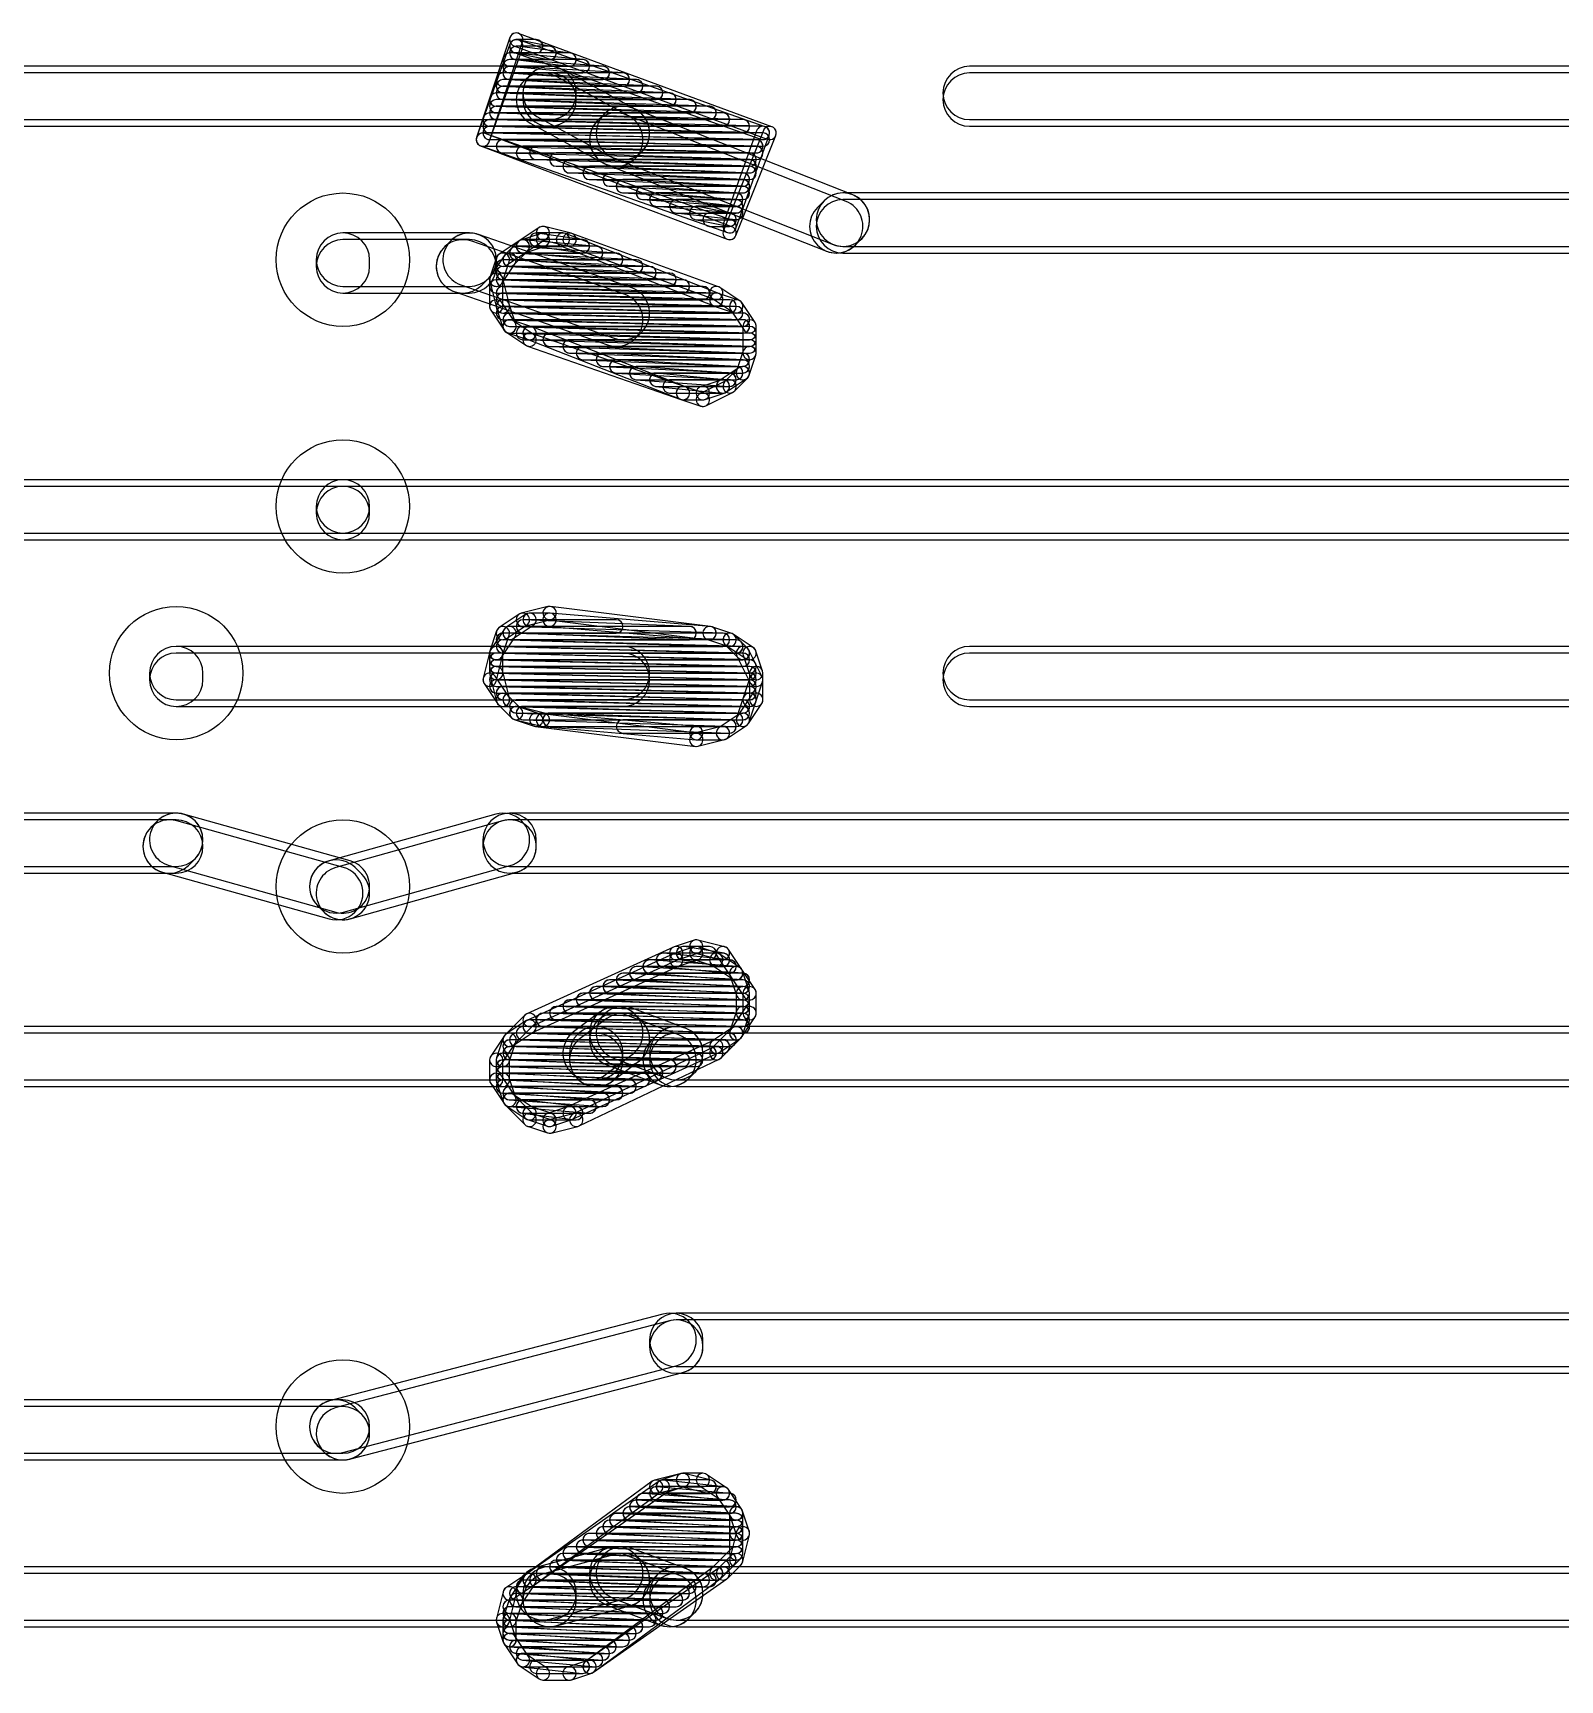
# Model space of a CAD drawing. Extents: x 2.7 to 76.1, y 3.1 to 47.6.
# Drawn here: x 63.59 to 69.41, y 38.29 to 44.57 of the extents above; entities that cross this region are included whole.
import ezdxf

# ---------------------------------------------------------------- set-up
doc = ezdxf.new("R2010")
doc.units = 0

msp = doc.modelspace()

# ---------------------------------------------------------------- linework, layer by layer
for points in [[(65.406275, 44.550115), (65.279275, 44.169115, 1), (65.32752, 44.15303), (65.45452, 44.53403, 1)], [(66.404385, 44.21033), (65.439185, 44.56593, 1), (65.42161, 44.518215), (66.38681, 44.162615, 1)], [(65.406455, 44.525225), (65.279455, 44.169625, 1), (65.32734, 44.15252), (65.45434, 44.50812, 1)], [(65.6867, 44.465795), (65.4073, 44.491195, 1), (65.402695, 44.44055), (65.682095, 44.41515, 1)], [(65.405, 44.44045), (65.6336, 44.44045, 1), (65.6336, 44.4913), (65.405, 44.4913, 1)], [(65.562385, 44.516205), (65.435385, 44.541605, 1), (65.42541, 44.49174), (65.55241, 44.46634, 1)], [(66.378625, 44.21046), (65.438825, 44.54066, 1), (65.42197, 44.492685), (66.36177, 44.162485, 1)], [(65.63675, 44.4911), (65.43355, 44.5165, 1), (65.427245, 44.466045), (65.630445, 44.440645, 1)], [(65.4304, 44.49125), (65.5066, 44.49125, 1), (65.5066, 44.5421), (65.4304, 44.5421, 1)], [(65.4304, 44.46585), (65.5574, 44.46585, 1), (65.5574, 44.5167), (65.4304, 44.5167, 1)], [(65.5574, 44.4405), (63.1952, 44.4405, 1), (63.1952, 44.23725), (65.5574, 44.23725, 1)], [(65.76241, 44.440435), (65.40681, 44.465835, 1), (65.403185, 44.41511), (65.758785, 44.38971, 1)], [(65.83829, 44.415055), (65.40649, 44.440455, 1), (65.403505, 44.38969), (65.835305, 44.36429, 1)], [(65.405, 44.41505), (65.6844, 44.41505, 1), (65.6844, 44.4659), (65.405, 44.4659, 1)], [(65.405, 44.38965), (65.7606, 44.38965, 1), (65.7606, 44.4405), (65.405, 44.4405, 1)], [(65.88546, 44.27569), (65.60606, 44.42809, 1), (65.508735, 44.249655), (65.788135, 44.097255, 1)], [(65.659025, 44.313475), (65.659025, 44.338875, 1), (65.455775, 44.338875), (65.455775, 44.313475, 1)], [(72.39, 44.4405), (67.1576, 44.4405, 1), (67.1576, 44.23725), (72.39, 44.23725, 1)], [(63.1952, 44.21185), (65.5574, 44.21185, 1), (65.5574, 44.4151), (63.1952, 44.4151, 1)], [(65.9649, 44.364275), (65.3807, 44.389675, 1), (65.378495, 44.33887), (65.962695, 44.31347, 1)], [(65.888865, 44.389665), (65.380865, 44.415065, 1), (65.37833, 44.36428), (65.88633, 44.33888, 1)], [(65.3796, 44.36425), (65.8368, 44.36425, 1), (65.8368, 44.4151), (65.3796, 44.4151, 1)], [(65.3796, 44.33885), (65.8876, 44.33885, 1), (65.8876, 44.3897), (65.3796, 44.3897, 1)], [(65.3796, 44.31345), (65.9638, 44.31345, 1), (65.9638, 44.3643), (65.3796, 44.3643, 1)], [(66.015615, 44.338875), (65.380615, 44.364275, 1), (65.37858, 44.31347), (66.01358, 44.28807, 1)], [(65.483335, 44.224255), (65.762735, 44.071855, 1), (65.86006, 44.25029), (65.58066, 44.40269, 1)], [(67.1576, 44.21185), (72.39, 44.21185, 1), (72.39, 44.4151), (67.1576, 44.4151, 1)], [(66.16779, 44.288085), (65.35499, 44.313485, 1), (65.353405, 44.26266), (66.166205, 44.23726, 1)], [(65.3542, 44.28805), (66.0146, 44.28805, 1), (66.0146, 44.3389), (65.3542, 44.3389, 1)], [(66.091675, 44.31348), (65.355075, 44.33888, 1), (65.35332, 44.288065), (66.08992, 44.262665, 1)], [(65.3542, 44.26265), (66.0908, 44.26265, 1), (66.0908, 44.3135), (65.3542, 44.3135, 1)], [(66.294665, 44.23729), (65.329465, 44.26269, 1), (65.32813, 44.211855), (66.29333, 44.186455, 1)], [(66.370815, 44.21189), (65.329415, 44.23729, 1), (65.32818, 44.186455), (66.36958, 44.161055, 1)], [(65.3288, 44.21185), (66.2178, 44.21185, 1), (66.2178, 44.2627), (65.3288, 44.2627, 1)], [(65.3288, 44.18645), (66.294, 44.18645, 1), (66.294, 44.2373), (65.3288, 44.2373, 1)], [(66.218545, 44.262685), (65.354945, 44.288085, 1), (65.35345, 44.23726), (66.21705, 44.21186, 1)], [(65.3542, 44.23725), (66.167, 44.23725, 1), (66.167, 44.2881), (65.3542, 44.2881, 1)], [(65.77415, 44.06652), (66.61235, 43.73632, 1), (66.686845, 43.925425), (65.848645, 44.255625, 1)], [(65.883255, 44.089215), (65.908655, 44.114615, 1), (65.76494, 44.25833), (65.73954, 44.23293, 1)], [(66.712245, 43.950825), (65.874045, 44.281025, 1), (65.79955, 44.09192), (66.63775, 43.76172, 1)], [(66.345415, 44.16109), (65.304015, 44.18649, 1), (65.30278, 44.135655), (66.34418, 44.110255, 1)], [(65.29497, 44.137085), (66.23477, 43.806885, 1), (66.251625, 43.85486), (65.311825, 44.18506, 1)], [(65.3034, 44.13565), (66.3702, 44.13565, 1), (66.3702, 44.1865), (65.3034, 44.1865, 1)], [(65.2944, 44.137295), (66.2342, 43.781695, 1), (66.252195, 43.82925), (65.312395, 44.18485, 1)], [(66.370815, 44.18649), (65.329415, 44.21189, 1), (65.32818, 44.161055), (66.36958, 44.135655, 1)], [(65.3288, 44.16105), (66.3702, 44.16105, 1), (66.3702, 44.2119), (65.3288, 44.2119, 1)], [(66.266805, 43.79603), (66.419205, 44.17703, 1), (66.37199, 44.195915), (66.21959, 43.814915, 1)], [(66.26714, 43.82232), (66.39414, 44.17792, 1), (66.346255, 44.195025), (66.219255, 43.839425, 1)], [(66.345465, 44.13569), (65.380265, 44.16109, 1), (65.37893, 44.110255), (66.34413, 44.084855, 1)], [(65.3796, 44.11025), (66.3448, 44.11025, 1), (66.3448, 44.1611), (65.3796, 44.1611, 1)], [(66.3448, 44.1357), (65.4558, 44.1357, 1), (65.4558, 44.08485), (66.3448, 44.08485, 1)], [(65.4558, 44.08485), (66.3448, 44.08485, 1), (66.3448, 44.1357), (65.4558, 44.1357, 1)], [(66.32019, 44.110285), (65.50739, 44.135685, 1), (65.505805, 44.08486), (66.318605, 44.05946, 1)], [(65.5066, 44.08485), (66.3448, 44.08485, 1), (66.3448, 44.1357), (65.5066, 44.1357, 1)], [(65.5828, 44.05945), (66.3194, 44.05945, 1), (66.3194, 44.1103), (65.5828, 44.1103, 1)], [(66.320275, 44.08488), (65.583675, 44.11028, 1), (65.58192, 44.059465), (66.31852, 44.034065, 1)], [(66.32034, 44.05948), (65.63454, 44.08488, 1), (65.632655, 44.034065), (66.318455, 44.008665, 1)], [(65.6336, 44.03405), (66.3194, 44.03405, 1), (66.3194, 44.0849), (65.6336, 44.0849, 1)], [(66.2951, 44.034075), (65.7109, 44.059475, 1), (65.708695, 44.00867), (66.292895, 43.98327, 1)], [(65.7098, 44.00865), (66.3194, 44.00865, 1), (66.3194, 44.0595), (65.7098, 44.0595, 1)], [(66.295265, 44.008665), (65.787265, 44.034065, 1), (65.78473, 43.98328), (66.29273, 43.95788, 1)], [(65.786, 43.98325), (66.294, 43.98325, 1), (66.294, 44.0341), (65.786, 44.0341, 1)], [(66.29541, 43.98326), (65.83821, 44.00866, 1), (65.835385, 43.957885), (66.292585, 43.932485, 1)], [(65.8368, 43.95785), (66.294, 43.95785, 1), (66.294, 44.0087), (65.8368, 44.0087, 1)], [(66.27041, 43.957835), (65.91481, 43.983235, 1), (65.911185, 43.93251), (66.266785, 43.90711, 1)], [(65.913, 43.93245), (66.294, 43.93245, 1), (66.294, 43.9833), (65.913, 43.9833, 1)], [(66.27071, 43.93241), (65.96591, 43.95781, 1), (65.961685, 43.907135), (66.266485, 43.881735, 1)], [(65.9638, 43.90705), (66.2686, 43.90705, 1), (66.2686, 43.9579), (65.9638, 43.9579, 1)], [(66.04, 43.88165), (66.2686, 43.88165, 1), (66.2686, 43.9325), (66.04, 43.9325, 1)], [(66.271405, 43.90694), (66.042805, 43.93234, 1), (66.03719, 43.881805), (66.26579, 43.856405, 1)], [(66.721455, 43.759015), (66.746855, 43.784415, 1), (66.60314, 43.92813), (66.57774, 43.90273, 1)], [(74.295, 43.9579), (66.675, 43.9579, 1), (66.675, 43.75465), (74.295, 43.75465, 1)], [(66.675, 43.72925), (74.295, 43.72925, 1), (74.295, 43.9325), (66.675, 43.9325, 1)], [(66.248185, 43.881205), (66.121185, 43.906605, 1), (66.11121, 43.85674), (66.23821, 43.83134, 1)], [(66.1162, 43.85625), (66.2686, 43.85625, 1), (66.2686, 43.9071), (66.1162, 43.9071, 1)], [(66.167, 43.83085), (66.2432, 43.83085, 1), (66.2432, 43.8817), (66.167, 43.8817, 1)], [(65.2526, 43.8055), (64.77, 43.8055, 1), (64.77, 43.60225), (65.2526, 43.60225, 1)], [(64.668375, 43.703875), (64.668375, 43.678475, 1), (64.871625, 43.678475), (64.871625, 43.703875, 1)], [(65.18074, 43.77573), (65.15534, 43.75033, 1), (65.299055, 43.606615), (65.324455, 43.632015, 1)], [(65.870185, 43.596655), (65.285985, 43.799855, 1), (65.21921, 43.60789), (65.80341, 43.40469, 1)], [(65.523955, 43.804195), (65.447755, 43.778795, 1), (65.46384, 43.73055), (65.54004, 43.75595, 1)], [(65.517895, 43.826625), (65.441695, 43.775825, 1), (65.4699, 43.73352), (65.5461, 43.78432, 1)], [(65.687995, 43.77984), (65.510195, 43.80524, 1), (65.503, 43.754905), (65.6808, 43.729505, 1)], [(65.5066, 43.75465), (65.6082, 43.75465, 1), (65.6082, 43.8055), (65.5066, 43.8055, 1)], [(65.639765, 43.80474), (65.538165, 43.83014, 1), (65.52583, 43.780805), (65.62743, 43.755405, 1)], [(65.6082, 43.8055), (65.532, 43.8055, 1), (65.532, 43.75465), (65.6082, 43.75465, 1)], [(66.20166, 43.57515), (65.61746, 43.80375, 1), (65.598935, 43.756395), (66.183135, 43.527795, 1)], [(66.201085, 43.600765), (65.642285, 43.803965, 1), (65.62491, 43.75618), (66.18371, 43.55298, 1)], [(64.77, 43.57685), (65.2526, 43.57685, 1), (65.2526, 43.7801), (64.77, 43.7801, 1)], [(65.19381, 43.58249), (65.77801, 43.37929, 1), (65.844785, 43.571255), (65.260585, 43.774455, 1)], [(65.355475, 43.711915), (65.330075, 43.635715, 1), (65.37832, 43.61963), (65.40372, 43.69583, 1)], [(65.383845, 43.717975), (65.333045, 43.641775, 1), (65.37535, 43.61357), (65.42615, 43.68977, 1)], [(65.441695, 43.775825), (65.365495, 43.725025, 1), (65.3937, 43.68272), (65.4699, 43.73352, 1)], [(65.43782, 43.77265), (65.38702, 43.72185, 1), (65.422975, 43.685895), (65.473775, 43.736695, 1)], [(65.405, 43.67845), (65.8114, 43.67845, 1), (65.8114, 43.7293), (65.405, 43.7293, 1)], [(65.888935, 43.70386), (65.406335, 43.72926, 1), (65.40366, 43.678485), (65.88626, 43.653085, 1)], [(65.81309, 43.72924), (65.43209, 43.75464, 1), (65.428705, 43.703905), (65.809705, 43.678505, 1)], [(65.4304, 43.70385), (65.7352, 43.70385, 1), (65.7352, 43.7547), (65.4304, 43.7547, 1)], [(65.7375, 43.754595), (65.4581, 43.779995, 1), (65.453495, 43.72935), (65.732895, 43.70395, 1)], [(65.4558, 43.72925), (65.6844, 43.72925, 1), (65.6844, 43.7801), (65.4558, 43.7801, 1)], [(65.93955, 43.67847), (65.38075, 43.70387, 1), (65.378445, 43.653075), (65.937245, 43.627675, 1)], [(65.3796, 43.65305), (65.8876, 43.65305, 1), (65.8876, 43.7039), (65.3796, 43.7039, 1)], [(65.3796, 43.62765), (65.9384, 43.62765, 1), (65.9384, 43.6785), (65.3796, 43.6785, 1)], [(66.015615, 43.653075), (65.380615, 43.678475, 1), (65.37858, 43.62767), (66.01358, 43.60227, 1)], [(65.32953, 43.621505), (65.35493, 43.519905, 1), (65.404265, 43.53224), (65.378865, 43.63384, 1)], [(66.142415, 43.602285), (65.355015, 43.627685, 1), (65.35338, 43.57686), (66.14078, 43.55146, 1)], [(65.328775, 43.627675), (65.328775, 43.526075, 1), (65.379625, 43.526075), (65.379625, 43.627675, 1)], [(65.3542, 43.57685), (66.0654, 43.57685, 1), (66.0654, 43.6277), (65.3542, 43.6277, 1)], [(66.06634, 43.62768), (65.38054, 43.65308, 1), (65.378655, 43.602265), (66.064455, 43.576865, 1)], [(65.3796, 43.60225), (66.0146, 43.60225, 1), (66.0146, 43.6531), (65.3796, 43.6531, 1)], [(65.333045, 43.51197), (65.383845, 43.43577, 1), (65.42615, 43.463975), (65.37535, 43.540175, 1)], [(65.355475, 43.51803), (65.380875, 43.44183, 1), (65.42912, 43.457915), (65.40372, 43.534115, 1)], [(66.19319, 43.576885), (65.38039, 43.602285, 1), (65.378805, 43.55146), (66.191605, 43.52606, 1)], [(66.243945, 43.551485), (65.380345, 43.576885, 1), (65.37885, 43.52606), (66.24245, 43.50066, 1)], [(65.3796, 43.55145), (66.1416, 43.55145, 1), (66.1416, 43.6023), (65.3796, 43.6023, 1)], [(65.3796, 43.52605), (66.1924, 43.52605, 1), (66.1924, 43.5769), (65.3796, 43.5769, 1)], [(65.3796, 43.50065), (66.2432, 43.50065, 1), (66.2432, 43.5515), (65.3796, 43.5515, 1)], [(66.269325, 43.526085), (65.380325, 43.551485, 1), (65.37887, 43.50066), (66.26787, 43.47526, 1)], [(66.27664, 43.550195), (66.20044, 43.575595, 1), (66.184355, 43.52735), (66.260555, 43.50195, 1)], [(66.2827, 43.547225), (66.2065, 43.598025, 1), (66.178295, 43.55572), (66.254495, 43.50492, 1)], [(66.34055, 43.463975), (66.28975, 43.540175, 1), (66.247445, 43.51197), (66.298245, 43.43577, 1)], [(66.34055, 43.463975), (66.28975, 43.540175, 1), (66.247445, 43.51197), (66.298245, 43.43577, 1)], [(66.294705, 43.50069), (65.380305, 43.52609, 1), (65.37889, 43.475255), (66.29329, 43.449855, 1)], [(65.3796, 43.47525), (66.2686, 43.47525, 1), (66.2686, 43.5261), (65.3796, 43.5261, 1)], [(65.405, 43.44985), (66.294, 43.44985, 1), (66.294, 43.5007), (65.405, 43.5007, 1)], [(66.294725, 43.475285), (65.405725, 43.500685, 1), (65.40427, 43.44986), (66.29327, 43.42446, 1)], [(66.320105, 43.44989), (65.405705, 43.47529, 1), (65.40429, 43.424455), (66.31869, 43.399055, 1)], [(65.396955, 43.42575), (65.473155, 43.40035, 1), (65.48924, 43.448595), (65.41304, 43.473995, 1)], [(65.405, 43.42445), (66.294, 43.42445, 1), (66.294, 43.4753), (65.405, 43.4753, 1)], [(65.390895, 43.42872), (65.467095, 43.37792, 1), (65.4953, 43.420225), (65.4191, 43.471025, 1)], [(66.3194, 43.4499), (65.4558, 43.4499, 1), (65.4558, 43.39905), (66.3194, 43.39905, 1)], [(65.4558, 43.39905), (66.3194, 43.39905, 1), (66.3194, 43.4499), (65.4558, 43.4499, 1)], [(66.32017, 43.424485), (65.48197, 43.449885, 1), (65.480425, 43.39906), (66.318625, 43.37366, 1)], [(65.471935, 43.400795), (66.056135, 43.172195, 1), (66.07466, 43.21955), (65.49046, 43.44815, 1)], [(65.472845, 43.37506), (66.057045, 43.17186, 1), (66.07375, 43.219885), (65.48955, 43.423085, 1)], [(65.4812, 43.39905), (66.3194, 43.39905, 1), (66.3194, 43.4499), (65.4812, 43.4499, 1)], [(66.320245, 43.399085), (65.558245, 43.424485, 1), (65.55655, 43.37366), (66.31855, 43.34826, 1)], [(65.5574, 43.37365), (66.3194, 43.37365, 1), (66.3194, 43.4245), (65.5574, 43.4245, 1)], [(66.344825, 43.348275), (66.344825, 43.449875, 1), (66.293975, 43.449875), (66.293975, 43.348275, 1)], [(66.344825, 43.348275), (66.344825, 43.449875, 1), (66.293975, 43.449875), (66.293975, 43.348275, 1)], [(66.32034, 43.37368), (65.63454, 43.39908, 1), (65.632655, 43.348265), (66.318455, 43.322865, 1)], [(65.6336, 43.34825), (66.3194, 43.34825, 1), (66.3194, 43.3991), (65.6336, 43.3991, 1)], [(66.295055, 43.348275), (65.685455, 43.373675, 1), (65.68334, 43.32287), (66.29294, 43.29747, 1)], [(65.6844, 43.32285), (66.3194, 43.32285, 1), (66.3194, 43.3737), (65.6844, 43.3737, 1)], [(66.31812, 43.26403), (66.34352, 43.34023, 1), (66.295275, 43.356315), (66.269875, 43.280115, 1)], [(66.31812, 43.26403), (66.34352, 43.34023, 1), (66.295275, 43.356315), (66.269875, 43.280115, 1)], [(66.295205, 43.32287), (65.761805, 43.34827, 1), (65.75939, 43.297475), (66.29279, 43.272075, 1)], [(65.7606, 43.29745), (66.294, 43.29745, 1), (66.294, 43.3483), (65.7606, 43.3483, 1)], [(66.27001, 43.29746), (65.81281, 43.32286, 1), (65.809985, 43.272085), (66.267185, 43.246685, 1)], [(65.8114, 43.27205), (66.294, 43.27205, 1), (66.294, 43.3229), (65.8114, 43.3229, 1)], [(66.24501, 43.272035), (65.88941, 43.297435, 1), (65.885785, 43.24671), (66.241385, 43.22131, 1)], [(65.8876, 43.24665), (66.2686, 43.24665, 1), (66.2686, 43.2975), (65.8876, 43.2975, 1)], [(66.2319, 43.20012), (66.3081, 43.25092, 1), (66.279895, 43.293225), (66.203695, 43.242425, 1)], [(66.261175, 43.203295), (66.311975, 43.254095, 1), (66.27602, 43.29005), (66.22522, 43.23925, 1)], [(66.220325, 43.24657), (65.966325, 43.27197, 1), (65.96127, 43.221375), (66.21527, 43.195975, 1)], [(65.9638, 43.22125), (66.2432, 43.22125, 1), (66.2432, 43.2721), (65.9638, 43.2721, 1)], [(66.0146, 43.19585), (66.2178, 43.19585, 1), (66.2178, 43.2467), (66.0146, 43.2467, 1)], [(66.14964, 43.17175), (66.22584, 43.19715, 1), (66.209755, 43.245395), (66.133555, 43.219995, 1)], [(66.15297, 43.14773), (66.25457, 43.19853, 1), (66.231825, 43.244015), (66.130225, 43.193215, 1)], [(66.057355, 43.17175), (66.133555, 43.14635, 1), (66.14964, 43.194595), (66.07344, 43.219995, 1)], [(66.0654, 43.17045), (66.1416, 43.17045, 1), (66.1416, 43.2213), (66.0654, 43.2213, 1)], [(64.77, 42.8657), (61.9252, 42.8657, 1), (61.9252, 42.66245), (64.77, 42.66245, 1)], [(64.871625, 42.738675), (64.871625, 42.764075, 1), (64.668375, 42.764075), (64.668375, 42.738675, 1)], [(73.66, 42.8657), (64.77, 42.8657, 1), (64.77, 42.66245), (73.66, 42.66245, 1)], [(61.9252, 42.63705), (64.77, 42.63705, 1), (64.77, 42.8403), (61.9252, 42.8403, 1)], [(64.77, 42.63705), (73.66, 42.63705, 1), (73.66, 42.8403), (64.77, 42.8403, 1)], [(65.441695, 42.353425), (65.365495, 42.302625, 1), (65.3937, 42.26032), (65.4699, 42.31112, 1)], [(65.467095, 42.353425), (65.390895, 42.302625, 1), (65.4191, 42.26032), (65.4953, 42.31112, 1)], [(65.55123, 42.38234), (65.44963, 42.35694, 1), (65.461965, 42.307605), (65.563565, 42.333005, 1)], [(65.5574, 42.3577), (65.4812, 42.3577, 1), (65.4812, 42.30685), (65.5574, 42.30685, 1)], [(66.16911, 42.30681), (65.55951, 42.35761, 1), (65.555285, 42.306935), (66.164885, 42.256135, 1)], [(66.17015, 42.3067), (65.56055, 42.3829, 1), (65.554245, 42.332445), (66.163845, 42.256245, 1)], [(65.355475, 42.289515), (65.330075, 42.213315, 1), (65.37832, 42.19723), (65.40372, 42.27343, 1)], [(65.383845, 42.295575), (65.333045, 42.219375, 1), (65.37535, 42.19117), (65.42615, 42.26737, 1)], [(66.21859, 42.281485), (65.40579, 42.306885, 1), (65.404205, 42.25606), (66.217005, 42.23066, 1)], [(65.405, 42.25605), (66.0908, 42.25605, 1), (66.0908, 42.3069), (65.405, 42.3069, 1)], [(65.4558, 42.28145), (65.8114, 42.28145, 1), (65.8114, 42.3323), (65.4558, 42.3323, 1)], [(66.091815, 42.306875), (65.456815, 42.332275, 1), (65.45478, 42.28147), (66.08978, 42.25607, 1)], [(66.25124, 42.280195), (66.17504, 42.305595, 1), (66.158955, 42.25735), (66.235155, 42.23195, 1)], [(66.25124, 42.280195), (66.17504, 42.305595, 1), (66.158955, 42.25735), (66.235155, 42.23195, 1)], [(65.8368, 42.2307), (64.135, 42.2307, 1), (64.135, 42.02745), (65.8368, 42.02745, 1)], [(64.033375, 42.129075), (64.033375, 42.103675, 1), (64.236625, 42.103675), (64.236625, 42.129075, 1)], [(65.32953, 42.21144), (65.30413, 42.10984, 1), (65.353465, 42.097505), (65.378865, 42.199105, 1)], [(66.294685, 42.20529), (65.354885, 42.23069, 1), (65.35351, 42.179855), (66.29331, 42.154455, 1)], [(65.3542, 42.17985), (66.294, 42.17985, 1), (66.294, 42.2307), (65.3542, 42.2307, 1)], [(65.328775, 42.205275), (65.328775, 42.129075, 1), (65.379625, 42.129075), (65.379625, 42.205275, 1)], [(66.294705, 42.23069), (65.380305, 42.25609, 1), (65.37889, 42.205255), (66.29329, 42.179855, 1)], [(65.3796, 42.23065), (66.2178, 42.23065, 1), (66.2178, 42.2815), (65.3796, 42.2815, 1)], [(66.269325, 42.256085), (65.380325, 42.281485, 1), (65.37887, 42.23066), (66.26787, 42.20526, 1)], [(65.3796, 42.20525), (66.2686, 42.20525, 1), (66.2686, 42.2561), (65.3796, 42.2561, 1)], [(66.311975, 42.22325), (66.261175, 42.27405, 1), (66.22522, 42.238095), (66.27602, 42.187295, 1)], [(66.3335, 42.226425), (66.2573, 42.277225, 1), (66.229095, 42.23492), (66.305295, 42.18412, 1)], [(66.36754, 42.115045), (66.31674, 42.216645, 1), (66.271255, 42.1939), (66.322055, 42.0923, 1)], [(66.36892, 42.137115), (66.34352, 42.213315, 1), (66.295275, 42.19723), (66.320675, 42.12103, 1)], [(72.39, 42.2307), (67.1576, 42.2307, 1), (67.1576, 42.02745), (72.39, 42.02745, 1)], [(64.135, 42.00205), (65.8368, 42.00205, 1), (65.8368, 42.2053), (64.135, 42.2053, 1)], [(66.320065, 42.17989), (65.354865, 42.20529, 1), (65.35353, 42.154455), (66.31873, 42.129055, 1)], [(66.320065, 42.15449), (65.354865, 42.17989, 1), (65.35353, 42.129055), (66.31873, 42.103655, 1)], [(65.3542, 42.15445), (66.294, 42.15445, 1), (66.294, 42.2053), (65.3542, 42.2053, 1)], [(65.3542, 42.12905), (66.3194, 42.12905, 1), (66.3194, 42.1799), (65.3542, 42.1799, 1)], [(66.3194, 42.1799), (65.3542, 42.1799, 1), (65.3542, 42.12905), (66.3194, 42.12905, 1)], [(65.3542, 42.12905), (66.3194, 42.12905, 1), (66.3194, 42.1799), (65.3542, 42.1799, 1)], [(67.1576, 42.00205), (72.39, 42.00205, 1), (72.39, 42.2053), (67.1576, 42.2053, 1)], [(65.307645, 42.08957), (65.358445, 42.01337, 1), (65.40075, 42.041575), (65.34995, 42.117775, 1)], [(66.320065, 42.12909), (65.354865, 42.15449, 1), (65.35353, 42.103655), (66.31873, 42.078255, 1)], [(65.32953, 42.122905), (65.35493, 42.021305, 1), (65.404265, 42.03364), (65.378865, 42.13524, 1)], [(66.320065, 42.10369), (65.354865, 42.12909, 1), (65.35353, 42.078255), (66.31873, 42.052855, 1)], [(66.320065, 42.07829), (65.354865, 42.10369, 1), (65.35353, 42.052855), (66.31873, 42.027455, 1)], [(65.3542, 42.10365), (66.3194, 42.10365, 1), (66.3194, 42.1545), (65.3542, 42.1545, 1)], [(65.3542, 42.07825), (66.3194, 42.07825, 1), (66.3194, 42.1291), (65.3542, 42.1291, 1)], [(65.3542, 42.05285), (66.3194, 42.05285, 1), (66.3194, 42.1037), (65.3542, 42.1037, 1)], [(66.34352, 42.01943), (66.36892, 42.09563, 1), (66.320675, 42.111715), (66.295275, 42.035515, 1)], [(66.370225, 42.027475), (66.370225, 42.129075, 1), (66.319375, 42.129075), (66.319375, 42.027475, 1)], [(66.320085, 42.05289), (65.380285, 42.07829, 1), (65.37891, 42.027455), (66.31871, 42.002055, 1)], [(65.36162, 42.009495), (65.41242, 41.958695, 1), (65.448375, 41.99465), (65.397575, 42.04545, 1)], [(65.36162, 42.009495), (65.41242, 41.958695, 1), (65.448375, 41.99465), (65.397575, 42.04545, 1)], [(65.3796, 42.02745), (66.3194, 42.02745, 1), (66.3194, 42.0783), (65.3796, 42.0783, 1)], [(65.405, 42.00205), (66.3194, 42.00205, 1), (66.3194, 42.0529), (65.405, 42.0529, 1)], [(66.294725, 42.027485), (65.405725, 42.052885, 1), (65.40427, 42.00206), (66.29327, 41.97666, 1)], [(66.31812, 41.94323), (66.34352, 42.01943, 1), (66.295275, 42.035515), (66.269875, 41.959315, 1)], [(66.31515, 41.93717), (66.36595, 42.01337, 1), (66.323645, 42.041575), (66.272845, 41.965375, 1)], [(65.422355, 41.95255), (65.498555, 41.92715, 1), (65.51464, 41.975395), (65.43844, 42.000795, 1)], [(65.42423, 41.952005), (65.52583, 41.926605, 1), (65.538165, 41.97594), (65.436565, 42.00134, 1)], [(66.294745, 42.002085), (65.431145, 42.027485, 1), (65.42965, 41.97666), (66.29325, 41.95126, 1)], [(65.4304, 41.97665), (66.294, 41.97665, 1), (66.294, 42.0275), (65.4304, 42.0275, 1)], [(66.26939, 41.976685), (65.45659, 42.002085, 1), (65.455005, 41.95126), (66.267805, 41.92586, 1)], [(65.4558, 41.95125), (66.294, 41.95125, 1), (66.294, 42.0021), (65.4558, 42.0021, 1)], [(65.503445, 41.926045), (66.113045, 41.849845, 1), (66.11935, 41.9003), (65.50975, 41.9765, 1)], [(65.529795, 41.925945), (66.113995, 41.875145, 1), (66.1184, 41.9258), (65.5342, 41.9766, 1)], [(66.24414, 41.95128), (65.55834, 41.97668, 1), (65.556455, 41.925865), (66.242255, 41.900465, 1)], [(65.5574, 41.92585), (66.2686, 41.92585, 1), (66.2686, 41.9767), (65.5574, 41.9767, 1)], [(66.2319, 41.87932), (66.3081, 41.93012, 1), (66.279895, 41.972425), (66.203695, 41.921625, 1)], [(66.2319, 41.87932), (66.3081, 41.93012, 1), (66.279895, 41.972425), (66.203695, 41.921625, 1)], [(65.8368, 41.90045), (66.2432, 41.90045, 1), (66.2432, 41.9513), (65.8368, 41.9513, 1)], [(66.122365, 41.850405), (66.223965, 41.875805, 1), (66.21163, 41.92514), (66.11003, 41.89974, 1)], [(66.1162, 41.87505), (66.2178, 41.87505, 1), (66.2178, 41.9259), (66.1162, 41.9259, 1)], [(64.135, 41.5957), (61.7474, 41.5957, 1), (61.7474, 41.39245), (64.135, 41.39245, 1)], [(64.06314, 41.56593), (64.03774, 41.54053, 1), (64.181455, 41.396815), (64.206855, 41.422215, 1)], [(64.7974, 41.414135), (64.1624, 41.591935, 1), (64.107595, 41.39621), (64.742595, 41.21841, 1)], [(65.352195, 41.591935), (64.717195, 41.414135, 1), (64.772, 41.21841), (65.407, 41.39621, 1)], [(73.025, 41.5957), (65.405, 41.5957, 1), (65.405, 41.39245), (73.025, 41.39245, 1)], [(65.303375, 41.494075), (65.303375, 41.468675, 1), (65.506625, 41.468675), (65.506625, 41.494075, 1)], [(61.7474, 41.36705), (64.135, 41.36705, 1), (64.135, 41.5703), (61.7474, 41.5703, 1)], [(64.082195, 41.37081), (64.717195, 41.19301, 1), (64.772, 41.388735), (64.137, 41.566535, 1)], [(64.7974, 41.19301), (65.4324, 41.37081, 1), (65.377595, 41.566535), (64.742595, 41.388735, 1)], [(65.405, 41.36705), (73.025, 41.36705, 1), (73.025, 41.5703), (65.405, 41.5703, 1)], [(64.67274, 41.244415), (64.69814, 41.219015, 1), (64.841855, 41.36273), (64.816455, 41.38813, 1)], [(66.108155, 41.111795), (66.031955, 41.086395, 1), (66.04804, 41.03815), (66.12424, 41.06355, 1)], [(66.223965, 41.08694), (66.122365, 41.11234, 1), (66.11003, 41.063005), (66.21163, 41.037605, 1)], [(66.029475, 41.08542), (65.470675, 40.83142, 1), (65.49172, 40.785125), (66.05052, 41.039125, 1)], [(66.029475, 41.06002), (65.470675, 40.80602, 1), (65.49172, 40.759725), (66.05052, 41.013725, 1)], [(66.27055, 41.011425), (65.94035, 41.036825, 1), (65.936445, 40.98612), (66.266645, 40.96072, 1)], [(65.9384, 40.98605), (66.2432, 40.98605, 1), (66.2432, 41.0369), (65.9384, 41.0369, 1)], [(66.245725, 41.03677), (65.991725, 41.06217, 1), (65.98667, 41.011575), (66.24067, 40.986175, 1)], [(65.9892, 41.01145), (66.2178, 41.01145, 1), (66.2178, 41.0623), (65.9892, 41.0623, 1)], [(66.108155, 41.086395), (66.031955, 41.060995, 1), (66.04804, 41.01275), (66.12424, 41.03815, 1)], [(66.221975, 41.06195), (66.069575, 41.08735, 1), (66.06122, 41.037195), (66.21362, 41.011795, 1)], [(66.0654, 41.03685), (66.167, 41.03685, 1), (66.167, 41.0877), (66.0654, 41.0877, 1)], [(66.20044, 41.060995), (66.12424, 41.086395, 1), (66.108155, 41.03815), (66.184355, 41.01275, 1)], [(66.2827, 41.007225), (66.2065, 41.058025, 1), (66.178295, 41.01572), (66.254495, 40.96492, 1)], [(66.28975, 41.000175), (66.23895, 41.076375, 1), (66.196645, 41.04817), (66.247445, 40.97197, 1)], [(66.29541, 40.96066), (65.83821, 40.98606, 1), (65.835385, 40.935285), (66.292585, 40.909885, 1)], [(65.8368, 40.93525), (66.294, 40.93525, 1), (66.294, 40.9861), (65.8368, 40.9861, 1)], [(66.295585, 40.98605), (65.889185, 41.01145, 1), (65.88601, 40.960695), (66.29241, 40.935295, 1)], [(65.8876, 40.96065), (66.2686, 40.96065, 1), (66.2686, 41.0115), (65.8876, 41.0115, 1)], [(66.31812, 40.917915), (66.29272, 40.994115, 1), (66.244475, 40.97803), (66.269875, 40.90183, 1)], [(66.34055, 40.923975), (66.28975, 41.000175, 1), (66.247445, 40.97197), (66.298245, 40.89577, 1)], [(66.295055, 40.884475), (65.685455, 40.909875, 1), (65.68334, 40.85907), (66.29294, 40.83367, 1)], [(65.6844, 40.85905), (66.294, 40.85905, 1), (66.294, 40.9099), (65.6844, 40.9099, 1)], [(66.29515, 40.90987), (65.73635, 40.93527, 1), (65.734045, 40.884475), (66.292845, 40.859075, 1)], [(65.7352, 40.88445), (66.294, 40.88445, 1), (66.294, 40.9353), (65.7352, 40.9353, 1)], [(66.295265, 40.935265), (65.787265, 40.960665, 1), (65.78473, 40.90988), (66.29273, 40.88448, 1)], [(65.786, 40.90985), (66.294, 40.90985, 1), (66.294, 40.9607), (65.786, 40.9607, 1)], [(66.319425, 40.833675), (66.319425, 40.909875, 1), (66.268575, 40.909875), (66.268575, 40.833675, 1)], [(66.344825, 40.833675), (66.344825, 40.909875, 1), (66.293975, 40.909875), (66.293975, 40.833675, 1)], [(66.294905, 40.83368), (65.583705, 40.85908, 1), (65.58189, 40.808265), (66.29309, 40.782865, 1)], [(65.5828, 40.80825), (66.294, 40.80825, 1), (66.294, 40.8591), (65.5828, 40.8591, 1)], [(66.294975, 40.85908), (65.634575, 40.88448, 1), (65.63262, 40.833665), (66.29302, 40.808265, 1)], [(65.6336, 40.83365), (66.294, 40.83365, 1), (66.294, 40.8845), (65.6336, 40.8845, 1)], [(65.750425, 40.838775), (65.648825, 40.762575, 1), (65.770775, 40.599975), (65.872375, 40.676175, 1)], [(65.908655, 40.80393), (65.883255, 40.82933, 1), (65.73954, 40.685615), (65.76494, 40.660215, 1)], [(66.07568, 40.776425), (65.87248, 40.852625, 1), (65.801115, 40.66232), (66.004315, 40.58612, 1)], [(66.29272, 40.74943), (66.31812, 40.82563, 1), (66.269875, 40.841715), (66.244475, 40.765515, 1)], [(66.28975, 40.74337), (66.34055, 40.81957, 1), (66.298245, 40.847775), (66.247445, 40.771575, 1)], [(65.7352, 40.7829), (62.865, 40.7829, 1), (62.865, 40.57965), (65.7352, 40.57965, 1)], [(65.46322, 40.82625), (65.38702, 40.75005, 1), (65.422975, 40.714095), (65.499175, 40.790295, 1)], [(65.467095, 40.804025), (65.390895, 40.753225, 1), (65.4191, 40.71092), (65.4953, 40.76172, 1)], [(66.244015, 40.757485), (65.456615, 40.782885, 1), (65.45498, 40.73206), (66.24238, 40.70666, 1)], [(65.4558, 40.73205), (66.2686, 40.73205, 1), (66.2686, 40.7829), (65.4558, 40.7829, 1)], [(66.269415, 40.782885), (65.482015, 40.808285, 1), (65.48038, 40.75746), (66.26778, 40.73206, 1)], [(65.4812, 40.75745), (66.294, 40.75745, 1), (66.294, 40.8083), (65.4812, 40.8083, 1)], [(66.294845, 40.808285), (65.532845, 40.833685, 1), (65.53115, 40.78286), (66.29315, 40.75746, 1)], [(65.532, 40.78285), (66.294, 40.78285, 1), (66.294, 40.8337), (65.532, 40.8337, 1)], [(65.796175, 40.574575), (65.897775, 40.650775, 1), (65.775825, 40.813375), (65.674225, 40.737175, 1)], [(65.836825, 40.655875), (65.836825, 40.681275, 1), (65.633575, 40.681275), (65.633575, 40.655875, 1)], [(65.775715, 40.63692), (65.978915, 40.56072, 1), (66.05028, 40.751025), (65.84708, 40.827225, 1)], [(66.086455, 40.584015), (66.111855, 40.609415, 1), (65.96814, 40.75313), (65.94274, 40.72773, 1)], [(74.93, 40.7829), (66.04, 40.7829, 1), (66.04, 40.57965), (74.93, 40.57965, 1)], [(66.210375, 40.663295), (66.286575, 40.739495, 1), (66.25062, 40.77545), (66.17442, 40.69925, 1)], [(66.2065, 40.68552), (66.2827, 40.73632, 1), (66.254495, 40.778625), (66.178295, 40.727825, 1)], [(62.865, 40.55425), (65.7352, 40.55425, 1), (65.7352, 40.7575), (62.865, 40.7575, 1)], [(65.383845, 40.746175), (65.333045, 40.669975, 1), (65.37535, 40.64177), (65.42615, 40.71797, 1)], [(65.380875, 40.740115), (65.355475, 40.663915, 1), (65.40372, 40.64783), (65.42912, 40.72403, 1)], [(66.167845, 40.706685), (65.405845, 40.732085, 1), (65.40415, 40.68126), (66.16615, 40.65586, 1)], [(65.405, 40.68125), (66.2178, 40.68125, 1), (66.2178, 40.7321), (65.405, 40.7321, 1)], [(66.218615, 40.732085), (65.431215, 40.757485, 1), (65.42958, 40.70666), (66.21698, 40.68126, 1)], [(65.4304, 40.70665), (66.2432, 40.70665, 1), (66.2432, 40.7575), (65.4304, 40.7575, 1)], [(65.64412, 40.429525), (66.20292, 40.683525, 1), (66.181875, 40.72982), (65.623075, 40.47582, 1)], [(66.04, 40.55425), (74.93, 40.55425, 1), (74.93, 40.7575), (66.04, 40.7575, 1)], [(65.328775, 40.655875), (65.328775, 40.579675, 1), (65.379625, 40.579675), (65.379625, 40.655875, 1)], [(65.9649, 40.630475), (65.3807, 40.655875, 1), (65.378495, 40.60507), (65.962695, 40.57967, 1)], [(65.3796, 40.63045), (66.0654, 40.63045, 1), (66.0654, 40.6813), (65.3796, 40.6813, 1)], [(66.0654, 40.6813), (65.3796, 40.6813, 1), (65.3796, 40.63045), (66.0654, 40.63045, 1)], [(65.3796, 40.63045), (66.1162, 40.63045, 1), (66.1162, 40.6813), (65.3796, 40.6813, 1)], [(65.354175, 40.655875), (65.354175, 40.579675, 1), (65.405025, 40.579675), (65.405025, 40.655875, 1)], [(66.015615, 40.655875), (65.380615, 40.681275, 1), (65.37858, 40.63047), (66.01358, 40.60507, 1)], [(65.3796, 40.60505), (66.0146, 40.60505, 1), (66.0146, 40.6559), (65.3796, 40.6559, 1)], [(66.117105, 40.68128), (65.405905, 40.70668, 1), (65.40409, 40.655865), (66.11529, 40.630465, 1)], [(65.405, 40.65585), (66.167, 40.65585, 1), (66.167, 40.7067), (65.405, 40.7067, 1)], [(65.66993, 40.404315), (66.20333, 40.658315, 1), (66.181465, 40.70423), (65.648065, 40.45023, 1)], [(65.333045, 40.56557), (65.383845, 40.48937, 1), (65.42615, 40.517575), (65.37535, 40.593775, 1)], [(65.355475, 40.57163), (65.380875, 40.49543, 1), (65.42912, 40.511515), (65.40372, 40.587715, 1)], [(65.914205, 40.60507), (65.380805, 40.63047, 1), (65.37839, 40.579675), (65.91179, 40.554275, 1)], [(65.3796, 40.57965), (65.9638, 40.57965, 1), (65.9638, 40.6305), (65.3796, 40.6305, 1)], [(65.3796, 40.55425), (65.913, 40.55425, 1), (65.913, 40.6051), (65.3796, 40.6051, 1)], [(65.863535, 40.57966), (65.380935, 40.60506, 1), (65.37826, 40.554285), (65.86086, 40.528885, 1)], [(65.81289, 40.554255), (65.38109, 40.579655, 1), (65.378105, 40.52889), (65.809905, 40.50349, 1)], [(65.3796, 40.52885), (65.8622, 40.52885, 1), (65.8622, 40.5797), (65.3796, 40.5797, 1)], [(65.76241, 40.528835), (65.40681, 40.554235, 1), (65.403185, 40.50351), (65.758785, 40.47811, 1)], [(65.405, 40.50345), (65.8114, 40.50345, 1), (65.8114, 40.5543), (65.405, 40.5543, 1)], [(65.71191, 40.50341), (65.40711, 40.52881, 1), (65.402885, 40.478135), (65.707685, 40.452735, 1)], [(65.38702, 40.485495), (65.46322, 40.409295, 1), (65.499175, 40.44525), (65.422975, 40.52145, 1)], [(65.405, 40.47805), (65.7606, 40.47805, 1), (65.7606, 40.5289), (65.405, 40.5289, 1)], [(65.390895, 40.48232), (65.467095, 40.43152, 1), (65.4953, 40.473825), (65.4191, 40.524625, 1)], [(65.66215, 40.4779), (65.45895, 40.5033, 1), (65.452645, 40.452845), (65.655845, 40.427445, 1)], [(65.4558, 40.45265), (65.7098, 40.45265, 1), (65.7098, 40.5035), (65.4558, 40.5035, 1)], [(65.473155, 40.42855), (65.549355, 40.40315, 1), (65.56544, 40.451395), (65.48924, 40.476795, 1)], [(65.4812, 40.42725), (65.659, 40.42725, 1), (65.659, 40.4781), (65.4812, 40.4781, 1)], [(65.56544, 40.40315), (65.64164, 40.42855, 1), (65.625555, 40.476795), (65.549355, 40.451395, 1)], [(65.473155, 40.40315), (65.549355, 40.37775, 1), (65.56544, 40.425995), (65.48924, 40.451395, 1)], [(65.563565, 40.377205), (65.665165, 40.402605, 1), (65.65283, 40.45194), (65.55123, 40.42654, 1)], [(65.989025, 39.687425), (64.719025, 39.357225, 1), (64.77017, 39.16052), (66.04017, 39.49072, 1)], [(64.79557, 39.13512), (66.06557, 39.46532, 1), (66.014425, 39.662025), (64.744425, 39.331825, 1)], [(73.025, 39.6907), (66.04, 39.6907, 1), (66.04, 39.48745), (73.025, 39.48745, 1)], [(65.938375, 39.589075), (65.938375, 39.563675, 1), (66.141625, 39.563675), (66.141625, 39.589075, 1)], [(66.04, 39.46205), (73.025, 39.46205, 1), (73.025, 39.6653), (66.04, 39.6653, 1)], [(64.77, 39.3605), (62.0776, 39.3605, 1), (62.0776, 39.15725), (64.77, 39.15725, 1)], [(64.67274, 39.187015), (64.69814, 39.161615, 1), (64.841855, 39.30533), (64.816455, 39.33073, 1)], [(62.0776, 39.13185), (64.77, 39.13185, 1), (64.77, 39.3351), (62.0776, 39.3351, 1)], [(65.974615, 39.0511), (65.466615, 38.6955, 1), (65.49578, 38.653845), (66.00378, 39.009445, 1)], [(65.948715, 39.05074), (65.466115, 38.69514, 1), (65.49628, 38.654205), (65.97888, 39.009805, 1)], [(66.05923, 39.08034), (65.95763, 39.05494, 1), (65.969965, 39.005605), (66.071565, 39.031005, 1)], [(66.2455, 39.004795), (65.9661, 39.030195, 1), (65.961495, 38.97955), (66.240895, 38.95415, 1)], [(65.9638, 38.97945), (66.2178, 38.97945, 1), (66.2178, 39.0303), (65.9638, 39.0303, 1)], [(66.057355, 39.079795), (65.981155, 39.054395, 1), (65.99724, 39.00615), (66.07344, 39.03155, 1)], [(65.9892, 39.00485), (66.167, 39.00485, 1), (66.167, 39.0557), (65.9892, 39.0557, 1)], [(66.220605, 39.03014), (65.992005, 39.05554, 1), (65.98639, 39.005005), (66.21499, 38.979605, 1)], [(66.173165, 39.05494), (66.071565, 39.08034, 1), (66.05923, 39.031005), (66.16083, 39.005605, 1)], [(66.1416, 39.0811), (66.0654, 39.0811, 1), (66.0654, 39.03025), (66.1416, 39.03025, 1)], [(66.1416, 39.0811), (66.0654, 39.0811, 1), (66.0654, 39.03025), (66.1416, 39.03025, 1)], [(66.2319, 39.026025), (66.1557, 39.076825, 1), (66.127495, 39.03452), (66.203695, 38.98372, 1)], [(66.2319, 39.026025), (66.1557, 39.076825, 1), (66.127495, 39.03452), (66.203695, 38.98372, 1)], [(66.28975, 38.942775), (66.23895, 39.018975, 1), (66.196645, 38.99077), (66.247445, 38.91457, 1)], [(66.28975, 38.942775), (66.23895, 39.018975, 1), (66.196645, 38.99077), (66.247445, 38.91457, 1)], [(66.27029, 38.95404), (65.88929, 38.97944, 1), (65.885905, 38.928705), (66.266905, 38.903305, 1)], [(65.8876, 38.92865), (66.2432, 38.92865, 1), (66.2432, 38.9795), (65.8876, 38.9795, 1)], [(66.24515, 38.979425), (65.91495, 39.004825, 1), (65.911045, 38.95412), (66.241245, 38.92872, 1)], [(65.913, 38.95405), (66.2432, 38.95405, 1), (66.2432, 39.0049), (65.913, 39.0049, 1)], [(65.786, 38.85245), (66.2686, 38.85245, 1), (66.2686, 38.9033), (65.786, 38.9033, 1)], [(66.269935, 38.87786), (65.787335, 38.90326, 1), (65.78466, 38.852485), (66.26726, 38.827085, 1)], [(66.27001, 38.90326), (65.81281, 38.92866, 1), (65.809985, 38.877885), (66.267185, 38.852485, 1)], [(65.8114, 38.87785), (66.2686, 38.87785, 1), (66.2686, 38.9287), (65.8114, 38.9287, 1)], [(66.270185, 38.92865), (65.863785, 38.95405, 1), (65.86061, 38.903295), (66.26701, 38.877895, 1)], [(65.8622, 38.90325), (66.2686, 38.90325, 1), (66.2686, 38.9541), (65.8622, 38.9541, 1)], [(66.31812, 38.860515), (66.29272, 38.936715, 1), (66.244475, 38.92063), (66.269875, 38.84443, 1)], [(66.294025, 38.852475), (66.294025, 38.928675, 1), (66.243175, 38.928675), (66.243175, 38.852475, 1)], [(66.26975, 38.82707), (65.71095, 38.85247, 1), (65.708645, 38.801675), (66.267445, 38.776275, 1)], [(65.7098, 38.80165), (66.2686, 38.80165, 1), (66.2686, 38.8525), (65.7098, 38.8525, 1)], [(66.269865, 38.852465), (65.761865, 38.877865, 1), (65.75933, 38.82708), (66.26733, 38.80168, 1)], [(65.7606, 38.82705), (66.2686, 38.82705, 1), (66.2686, 38.8779), (65.7606, 38.8779, 1)], [(66.293265, 38.744705), (66.318665, 38.846305, 1), (66.26933, 38.85864), (66.24393, 38.75704, 1)], [(66.294025, 38.776275), (66.294025, 38.852475, 1), (66.243175, 38.852475), (66.243175, 38.776275, 1)], [(65.78466, 38.798115), (65.50526, 38.721915, 1), (65.558735, 38.52583), (65.838135, 38.60203, 1)], [(65.584135, 38.50043), (65.863535, 38.57663, 1), (65.81006, 38.772715), (65.53066, 38.696515, 1)], [(66.218855, 38.750875), (65.609255, 38.776275, 1), (65.60714, 38.72547), (66.21674, 38.70007, 1)], [(65.6082, 38.72545), (66.2432, 38.72545, 1), (66.2432, 38.7763), (65.6082, 38.7763, 1)], [(66.244255, 38.776275), (65.634655, 38.801675, 1), (65.63254, 38.75087), (66.24214, 38.72547, 1)], [(65.6336, 38.75085), (66.2686, 38.75085, 1), (66.2686, 38.8017), (65.6336, 38.8017, 1)], [(66.2697, 38.801675), (65.6855, 38.827075, 1), (65.683295, 38.77627), (66.267495, 38.75087, 1)], [(65.6844, 38.77625), (66.2686, 38.77625, 1), (66.2686, 38.8271), (65.6844, 38.8271, 1)], [(65.775715, 38.57952), (65.978915, 38.50332, 1), (66.05028, 38.693625), (65.84708, 38.769825, 1)], [(65.908655, 38.74653), (65.883255, 38.77193, 1), (65.73954, 38.628215), (65.76494, 38.602815, 1)], [(66.07568, 38.719025), (65.87248, 38.795225, 1), (65.801115, 38.60492), (66.004315, 38.52872, 1)], [(66.210375, 38.682095), (66.286575, 38.758295, 1), (66.25062, 38.79425), (66.17442, 38.71805, 1)], [(66.235775, 38.682095), (66.286575, 38.732895, 1), (66.25062, 38.76885), (66.19982, 38.71805, 1)], [(65.5574, 38.7255), (62.865, 38.7255, 1), (62.865, 38.52225), (65.5574, 38.52225, 1)], [(65.659025, 38.598475), (65.659025, 38.623875, 1), (65.455775, 38.623875), (65.455775, 38.598475, 1)], [(65.532, 38.67465), (66.1924, 38.67465, 1), (66.1924, 38.7255), (65.532, 38.7255, 1)], [(66.168015, 38.700075), (65.533015, 38.725475, 1), (65.53098, 38.67467), (66.16598, 38.64927, 1)], [(66.193455, 38.725475), (65.583855, 38.750875, 1), (65.58174, 38.70007), (66.19134, 38.67467, 1)], [(65.5828, 38.70005), (66.2178, 38.70005, 1), (66.2178, 38.7509), (65.5828, 38.7509, 1)], [(65.72438, 38.323645), (66.23238, 38.679245, 1), (66.203215, 38.7209), (65.695215, 38.3653, 1)], [(65.72488, 38.324005), (66.20748, 38.679605, 1), (66.177315, 38.72054), (65.694715, 38.36494, 1)], [(66.086455, 38.526615), (66.111855, 38.552015, 1), (65.96814, 38.69573), (65.94274, 38.67033, 1)], [(74.93, 38.7255), (66.04, 38.7255, 1), (66.04, 38.52225), (74.93, 38.52225, 1)], [(62.865, 38.49685), (65.5574, 38.49685, 1), (65.5574, 38.7001), (62.865, 38.7001, 1)], [(65.38033, 38.63004), (65.35493, 38.52844, 1), (65.404265, 38.516105), (65.429665, 38.617705, 1)], [(65.467095, 38.695825), (65.390895, 38.645025, 1), (65.4191, 38.60272), (65.4953, 38.65352, 1)], [(66.041055, 38.623875), (65.431455, 38.649275, 1), (65.42934, 38.59847), (66.03894, 38.57307, 1)], [(65.460045, 38.688775), (65.409245, 38.612575, 1), (65.45155, 38.58437), (65.50235, 38.66057, 1)], [(65.4304, 38.59845), (66.0654, 38.59845, 1), (66.0654, 38.6493), (65.4304, 38.6493, 1)], [(66.066455, 38.649275), (65.456855, 38.674675, 1), (65.45474, 38.62387), (66.06434, 38.59847, 1)], [(65.4558, 38.62385), (66.0908, 38.62385, 1), (66.0908, 38.6747), (65.4558, 38.6747, 1)], [(66.091855, 38.674675), (65.482255, 38.700075, 1), (65.48014, 38.64927), (66.08974, 38.62387, 1)], [(65.4812, 38.64925), (66.1416, 38.64925, 1), (66.1416, 38.7001), (65.4812, 38.7001, 1)], [(66.1416, 38.7001), (65.5066, 38.7001, 1), (65.5066, 38.64925), (66.1416, 38.64925, 1)], [(65.5066, 38.64925), (66.167, 38.64925, 1), (66.167, 38.7001), (65.5066, 38.7001, 1)], [(66.04, 38.49685), (74.93, 38.49685, 1), (74.93, 38.7001), (66.04, 38.7001, 1)], [(65.406275, 38.606515), (65.380875, 38.530315, 1), (65.42912, 38.51423), (65.45452, 38.59043, 1)], [(65.96495, 38.57307), (65.40615, 38.59847, 1), (65.403845, 38.547675), (65.962645, 38.522275, 1)], [(65.405, 38.54765), (65.9892, 38.54765, 1), (65.9892, 38.5985), (65.405, 38.5985, 1)], [(65.99035, 38.59847), (65.43155, 38.62387, 1), (65.429245, 38.573075), (65.988045, 38.547675, 1)], [(65.4304, 38.57305), (66.04, 38.57305, 1), (66.04, 38.6239), (65.4304, 38.6239, 1)], [(65.355475, 38.51423), (65.380875, 38.43803, 1), (65.42912, 38.454115), (65.40372, 38.530315, 1)], [(65.939605, 38.54767), (65.406205, 38.57307, 1), (65.40379, 38.522275), (65.93719, 38.496875, 1)], [(65.86361, 38.49686), (65.40641, 38.52226, 1), (65.403585, 38.471485), (65.860785, 38.446085, 1)], [(65.405, 38.52225), (65.9638, 38.52225, 1), (65.9638, 38.5731), (65.405, 38.5731, 1)], [(65.405, 38.49685), (65.9384, 38.49685, 1), (65.9384, 38.5477), (65.405, 38.5477, 1)], [(65.379575, 38.522275), (65.379575, 38.446075, 1), (65.430425, 38.446075), (65.430425, 38.522275, 1)], [(65.888935, 38.52226), (65.406335, 38.54766, 1), (65.40366, 38.496885), (65.88626, 38.471485, 1)], [(65.405, 38.47145), (65.8876, 38.47145, 1), (65.8876, 38.5223), (65.405, 38.5223, 1)], [(65.83829, 38.471455), (65.40649, 38.496855, 1), (65.403505, 38.44609), (65.835305, 38.42069, 1)], [(65.78769, 38.44604), (65.40669, 38.47144, 1), (65.403305, 38.420705), (65.784305, 38.395305, 1)], [(65.405, 38.44605), (65.8622, 38.44605, 1), (65.8622, 38.4969), (65.405, 38.4969, 1)], [(65.405, 38.42065), (65.8368, 38.42065, 1), (65.8368, 38.4715), (65.405, 38.4715, 1)], [(65.383845, 38.43197), (65.434645, 38.35577, 1), (65.47695, 38.383975), (65.42615, 38.460175, 1)], [(65.383845, 38.43197), (65.434645, 38.35577, 1), (65.47695, 38.383975), (65.42615, 38.460175, 1)], [(65.76255, 38.420625), (65.43235, 38.446025, 1), (65.428445, 38.39532), (65.758645, 38.36992, 1)], [(65.4304, 38.39525), (65.786, 38.39525, 1), (65.786, 38.4461), (65.4304, 38.4461, 1)], [(65.7375, 38.395195), (65.4581, 38.420595, 1), (65.453495, 38.36995), (65.732895, 38.34455, 1)], [(65.4558, 38.36985), (65.7606, 38.36985, 1), (65.7606, 38.4207), (65.4558, 38.4207, 1)], [(65.4558, 38.34445), (65.7352, 38.34445, 1), (65.7352, 38.3953), (65.4558, 38.3953, 1)], [(65.687205, 38.36974), (65.458605, 38.39514, 1), (65.45299, 38.344605), (65.68159, 38.319205, 1)], [(65.441695, 38.34872), (65.517895, 38.29792, 1), (65.5461, 38.340225), (65.4699, 38.391025, 1)], [(65.441695, 38.34872), (65.517895, 38.29792, 1), (65.5461, 38.340225), (65.4699, 38.391025, 1)], [(65.5066, 38.31905), (65.6844, 38.31905, 1), (65.6844, 38.3699), (65.5066, 38.3699, 1)], [(65.532, 38.29365), (65.6336, 38.29365, 1), (65.6336, 38.3445), (65.532, 38.3445, 1)], [(65.532, 38.29365), (65.6336, 38.29365, 1), (65.6336, 38.3445), (65.532, 38.3445, 1)], [(65.64164, 38.29495), (65.71784, 38.32035, 1), (65.701755, 38.368595), (65.625555, 38.343195, 1)], [(65.64164, 38.29495), (65.71784, 38.32035, 1), (65.701755, 38.368595), (65.625555, 38.343195, 1)]]:
    msp.add_lwpolyline(points, format="xyb", close=True)
for centre in [(64.77, 43.703875), (64.77, 42.764075), (64.135, 42.129075), (64.77, 41.316275), (64.77, 39.258875)]:
    msp.add_circle(centre, 0.254)

doc.saveas('drawing.dxf')
